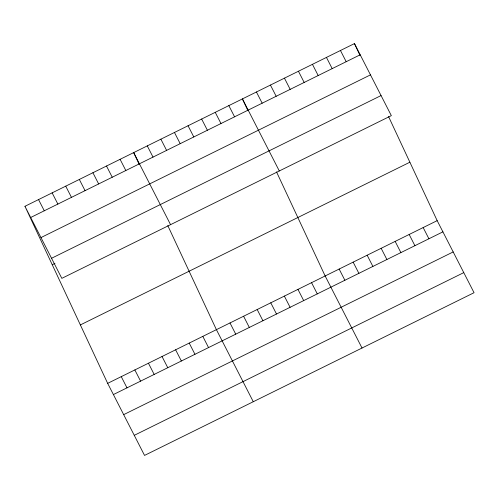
<?xml version="1.0" encoding="UTF-8"?>
<svg xmlns="http://www.w3.org/2000/svg" width="499" height="499" viewBox="0 0 499 499"><rect width="100%" height="100%" fill="white"/><g stroke="black" fill="none" stroke-linecap="round" stroke-linejoin="round"><path stroke-width="0.75" d="M24.95 206.293L354.458 43.581L391.335 115.643L61.826 278.355L24.95 206.293L107.665 383.357L144.542 455.419L474.05 292.707L437.174 220.645L388.553 116.566M30.682 217.502L360.197 54.79M40.962 237.586L370.47 74.875M51.547 258.276L381.061 95.565M52.245 264.726L54.965 263.385M80.37 324.924L409.879 162.212M107.665 383.357L437.174 220.645M113.398 394.566L442.912 231.854M123.677 414.644L453.186 251.933M134.262 435.334L463.771 272.622M340.455 50.499L346.194 61.708M423.171 227.556L428.903 238.765M326.452 57.416L332.191 68.619M409.168 234.474L414.9 245.683M312.449 64.327L318.181 75.536M395.164 241.391L400.897 252.6M298.446 71.245L304.178 82.454M381.155 248.302L386.893 259.511M284.442 78.156L290.175 89.365M367.152 255.22L372.89 266.429M270.433 85.073L276.172 96.282M353.149 262.137L358.887 273.346M256.43 91.991L262.168 103.199M339.145 269.048L344.878 280.257M279.303 170.964L242.427 98.902L247.953 110.728M362.018 348.028L325.142 275.966L276.521 171.887M228.835 105.62L234.567 116.822M311.551 282.677L317.283 293.886M215.244 112.331L220.976 123.534M297.953 289.389L303.691 300.598M201.652 119.043L207.384 130.245M284.361 296.1L290.1 307.309M188.061 125.754L193.793 136.957M270.77 302.812L276.508 314.021M174.463 132.466L180.201 143.675M257.178 309.523L262.917 320.732M160.871 139.177L166.61 150.386M243.587 316.235L249.319 327.444M147.28 145.889L153.018 157.098M229.995 322.947L235.728 334.155M170.564 224.662L133.688 152.6L139.215 164.427M253.28 401.72L216.404 329.658L167.783 225.585M120.097 159.312L125.829 170.521M202.812 336.376L208.545 347.578M106.505 166.024L112.238 177.232M189.215 343.087L194.953 354.29M92.914 172.735L98.646 183.944M175.623 349.799L181.362 361.002M79.322 179.447L85.055 190.655M162.032 356.511L167.77 367.713M65.725 186.158L71.463 197.367M148.44 363.222L154.172 374.431M52.133 192.87L57.872 204.079M134.849 369.934L140.581 381.142M38.542 199.581L44.28 210.79M121.257 376.645L126.989 387.854M354.458 43.581L359.985 55.408"/></g></svg>
